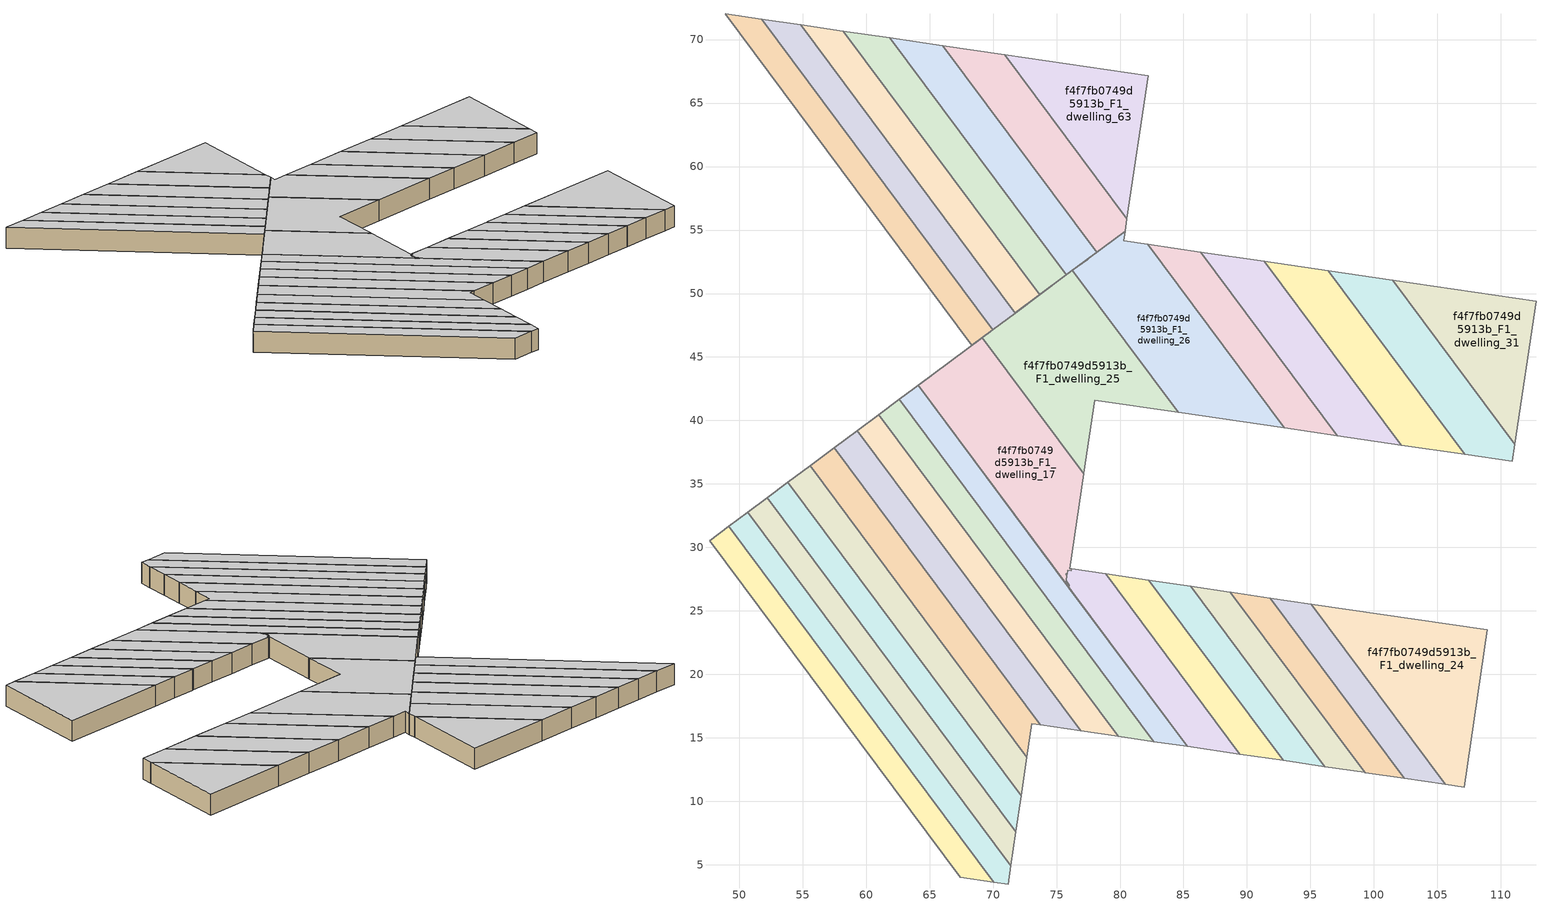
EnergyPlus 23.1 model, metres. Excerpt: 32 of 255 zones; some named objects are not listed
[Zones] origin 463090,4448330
f4f7fb0749d5913b_F1_dwelling_10
 floor to f4f7fb0749d5913b_F0_dwelling_10 (EU_floor_Construction): 53.84,35.13 72.22,10.44 71.79,7.59 52.21,33.91 z3
 wall to f4f7fb0749d5913b_F1_dwelling_11 (EU_wall_Construction): 72.22,10.44 53.84,35.13 z3:6
 wall adiabatic (EU_wall_Construction): 71.79,7.59 72.22,10.44 / 53.84,35.13 52.21,33.91 z3:6
 wall to f4f7fb0749d5913b_F1_dwelling_9 (EU_wall_Construction): 52.21,33.91 71.79,7.59 z3:6
 ceiling to f4f7fb0749d5913b_F2_dwelling_10 (EU_floor_Construction): 71.79,7.59 72.22,10.44 53.84,35.13 52.21,33.91 z6
f4f7fb0749d5913b_F1_dwelling_11
 floor to f4f7fb0749d5913b_F0_dwelling_11 (EU_floor_Construction): 55.59,36.43 72.66,13.49 72.22,10.44 53.84,35.13 z3
 wall to f4f7fb0749d5913b_F1_dwelling_12 (EU_wall_Construction): 72.66,13.49 55.59,36.43 z3:6
 wall adiabatic (EU_wall_Construction): 72.22,10.44 72.66,13.49 / 55.59,36.43 53.84,35.13 z3:6
 ceiling to f4f7fb0749d5913b_F2_dwelling_11 (EU_floor_Construction): 72.22,10.44 72.66,13.49 55.59,36.43 53.84,35.13 z6
f4f7fb0749d5913b_F1_dwelling_12
 floor to f4f7fb0749d5913b_F0_dwelling_12 (EU_floor_Construction): 57.48,37.84 73.71,16.02 73.05,16.12 72.66,13.49 55.59,36.43 z3
 wall adiabatic (EU_wall_Construction): 57.48,37.84 55.59,36.43 / 72.66,13.49 73.05,16.12 73.71,16.02 z3:6
 wall to f4f7fb0749d5913b_F1_dwelling_13 (EU_wall_Construction): 73.71,16.02 57.48,37.84 z3:6
 ceiling to f4f7fb0749d5913b_F2_dwelling_12 (EU_floor_Construction): 72.66,13.49 73.05,16.12 73.71,16.02 57.48,37.84 55.59,36.43 z6
f4f7fb0749d5913b_F1_dwelling_13
 floor to f4f7fb0749d5913b_F0_dwelling_13 (EU_floor_Construction): 59.31,39.2 76.91,15.55 73.71,16.02 57.48,37.84 z3
 wall to f4f7fb0749d5913b_F1_dwelling_14 (EU_wall_Construction): 76.91,15.55 59.31,39.2 z3:6
 wall adiabatic (EU_wall_Construction): 73.71,16.02 76.91,15.55 / 59.31,39.2 57.48,37.84 z3:6
 ceiling to f4f7fb0749d5913b_F2_dwelling_13 (EU_floor_Construction): 76.91,15.55 59.31,39.2 57.48,37.84 73.71,16.02 z6
f4f7fb0749d5913b_F1_dwelling_14
 floor to f4f7fb0749d5913b_F0_dwelling_14 (EU_floor_Construction): 61.01,40.47 79.88,15.12 76.91,15.55 59.31,39.2 z3
 wall to f4f7fb0749d5913b_F1_dwelling_15 (EU_wall_Construction): 79.88,15.12 61.01,40.47 z3:6
 wall adiabatic (EU_wall_Construction): 76.91,15.55 79.88,15.12 / 61.01,40.47 59.31,39.2 z3:6
 ceiling to f4f7fb0749d5913b_F2_dwelling_14 (EU_floor_Construction): 79.88,15.12 61.01,40.47 59.31,39.2 76.91,15.55 z6
f4f7fb0749d5913b_F1_dwelling_15
 floor to f4f7fb0749d5913b_F0_dwelling_15 (EU_floor_Construction): 62.61,41.65 82.66,14.71 79.88,15.12 61.01,40.47 z3
 wall to f4f7fb0749d5913b_F1_dwelling_16 (EU_wall_Construction): 82.66,14.71 62.61,41.65 z3:6
 wall adiabatic (EU_wall_Construction): 79.88,15.12 82.66,14.71 / 62.61,41.65 61.01,40.47 z3:6
 ceiling to f4f7fb0749d5913b_F2_dwelling_15 (EU_floor_Construction): 82.66,14.71 62.61,41.65 61.01,40.47 79.88,15.12 z6
f4f7fb0749d5913b_F1_dwelling_16
 floor to f4f7fb0749d5913b_F0_dwelling_16 (EU_floor_Construction): 65.14,43.54 64.11,42.77 85.28,14.33 82.66,14.71 62.61,41.65 z3
 wall adiabatic (EU_wall_Construction): 82.66,14.71 85.28,14.33 64.11,42.77 65.14,43.54 62.61,41.65 z3:6
 ceiling to f4f7fb0749d5913b_F2_dwelling_16 (EU_floor_Construction): 85.28,14.33 64.11,42.77 65.14,43.54 62.61,41.65 82.66,14.71 z6
f4f7fb0749d5913b_F1_dwelling_17
 floor to f4f7fb0749d5913b_F0_dwelling_17 (EU_floor_Construction): 69.15,46.53 77.15,35.79 76.05,28.33 76.2,28.3 76.18,28.16 75.88,28.2 75.84,27.9 75.73,27.92 75.82,27.8 75.76,27.38 76.01,27.04 75.98,26.83 64.11,42.77 z3
 wall to f4f7fb0749d5913b_F1_dwelling_25 (EU_wall_Construction): 77.15,35.79 69.15,46.53 z3:6
 wall adiabatic (EU_wall_Construction): 76.2,28.3 76.05,28.33 77.15,35.79 / 75.76,27.38 75.82,27.8 75.73,27.92 / 69.15,46.53 64.11,42.77 75.98,26.83 z3:6
 wall to f4f7fb0749d5913b_F1_dwelling_18 (EU_wall_Construction): 75.73,27.92 75.84,27.9 75.88,28.2 76.18,28.16 76.2,28.3 / 75.98,26.83 76.01,27.04 75.76,27.38 z3:6
 ceiling to f4f7fb0749d5913b_F2_dwelling_17 (EU_floor_Construction): 76.01,27.04 75.76,27.38 75.82,27.8 75.73,27.92 75.84,27.9 75.88,28.2 76.18,28.16 76.2,28.3 76.05,28.33 77.15,35.79 69.15,46.53 64.11,42.77 75.98,26.83 z6
f4f7fb0749d5913b_F1_dwelling_18
 floor to f4f7fb0749d5913b_F0_dwelling_18 (EU_floor_Construction): 78.88,27.91 89.44,13.72 85.28,14.33 75.98,26.83 76.01,27.04 75.76,27.38 75.82,27.79 75.73,27.92 75.84,27.9 75.88,28.2 76.18,28.16 76.2,28.3 z3
 wall adiabatic (EU_wall_Construction): 75.98,26.83 85.28,14.33 89.44,13.72 / 75.73,27.92 75.82,27.79 75.76,27.38 / 78.88,27.91 76.2,28.3 z3:6
 wall to f4f7fb0749d5913b_F1_dwelling_19 (EU_wall_Construction): 89.44,13.72 78.88,27.91 z3:6
 ceiling to f4f7fb0749d5913b_F2_dwelling_18 (EU_floor_Construction): 89.44,13.72 78.88,27.91 76.2,28.3 76.18,28.16 75.88,28.2 75.84,27.9 75.73,27.92 75.82,27.79 75.76,27.38 76.01,27.04 75.98,26.83 85.28,14.33 z6
f4f7fb0749d5913b_F1_dwelling_19
 floor to f4f7fb0749d5913b_F0_dwelling_19 (EU_floor_Construction): 82.28,27.41 92.84,13.22 89.44,13.72 78.88,27.91 z3
 wall adiabatic (EU_wall_Construction): 82.28,27.41 78.88,27.91 / 89.44,13.72 92.84,13.22 z3:6
 wall to f4f7fb0749d5913b_F1_dwelling_20 (EU_wall_Construction): 92.84,13.22 82.28,27.41 z3:6
 ceiling to f4f7fb0749d5913b_F2_dwelling_19 (EU_floor_Construction): 92.84,13.22 82.28,27.41 78.88,27.91 89.44,13.72 z6
f4f7fb0749d5913b_F1_dwelling_20
 floor to f4f7fb0749d5913b_F0_dwelling_20 (EU_floor_Construction): 85.58,26.93 96.15,12.74 92.84,13.22 82.28,27.41 z3
 wall adiabatic (EU_wall_Construction): 85.58,26.93 82.28,27.41 / 92.84,13.22 96.15,12.74 z3:6
 wall to f4f7fb0749d5913b_F1_dwelling_21 (EU_wall_Construction): 96.15,12.74 85.58,26.93 z3:6
 ceiling to f4f7fb0749d5913b_F2_dwelling_20 (EU_floor_Construction): 96.15,12.74 85.58,26.93 82.28,27.41 92.84,13.22 z6
f4f7fb0749d5913b_F1_dwelling_21
 floor to f4f7fb0749d5913b_F0_dwelling_21 (EU_floor_Construction): 88.69,26.47 99.26,12.28 96.15,12.74 85.58,26.93 z3
 wall adiabatic (EU_wall_Construction): 88.69,26.47 85.58,26.93 / 96.15,12.74 99.26,12.28 z3:6
 wall to f4f7fb0749d5913b_F1_dwelling_22 (EU_wall_Construction): 99.26,12.28 88.69,26.47 z3:6
 ceiling to f4f7fb0749d5913b_F2_dwelling_21 (EU_floor_Construction): 99.26,12.28 88.69,26.47 85.58,26.93 96.15,12.74 z6
f4f7fb0749d5913b_F1_dwelling_22
 floor to f4f7fb0749d5913b_F0_dwelling_22 (EU_floor_Construction): 91.82,26.02 102.38,11.82 99.33,12.27 99.26,12.28 88.69,26.47 88.76,26.46 z3
 wall adiabatic (EU_wall_Construction): 91.82,26.02 88.76,26.46 88.69,26.47 / 99.26,12.28 99.33,12.27 102.38,11.82 z3:6
 wall to f4f7fb0749d5913b_F1_dwelling_23 (EU_wall_Construction): 102.38,11.82 91.82,26.02 z3:6
 ceiling to f4f7fb0749d5913b_F2_dwelling_22 (EU_floor_Construction): 102.38,11.82 91.82,26.02 88.76,26.46 88.69,26.47 99.26,12.28 99.33,12.27 z6
f4f7fb0749d5913b_F1_dwelling_23
 floor to f4f7fb0749d5913b_F0_dwelling_23 (EU_floor_Construction): 95.05,25.54 105.62,11.34 102.38,11.82 91.82,26.02 z3
 wall adiabatic (EU_wall_Construction): 95.05,25.54 91.82,26.02 / 102.38,11.82 105.62,11.34 z3:6
 wall to f4f7fb0749d5913b_F1_dwelling_24 (EU_wall_Construction): 105.62,11.34 95.05,25.54 z3:6
 ceiling to f4f7fb0749d5913b_F2_dwelling_23 (EU_floor_Construction): 105.62,11.34 95.05,25.54 91.82,26.02 102.38,11.82 z6
f4f7fb0749d5913b_F1_dwelling_24
 floor to f4f7fb0749d5913b_F0_dwelling_24 (EU_floor_Construction): 108.95,23.5 107.11,11.13 105.62,11.34 95.05,25.54 z3
 wall adiabatic (EU_wall_Construction): 105.62,11.34 107.11,11.13 108.95,23.5 95.05,25.54 z3:6
 ceiling to f4f7fb0749d5913b_F2_dwelling_24 (EU_floor_Construction): 107.11,11.13 108.95,23.5 95.05,25.54 105.62,11.34 z6
f4f7fb0749d5913b_F1_dwelling_25
 floor to f4f7fb0749d5913b_F0_dwelling_25 (EU_floor_Construction): 76.26,51.82 84.57,40.64 78,41.6 77.16,35.86 77.15,35.79 69.15,46.53 69.19,46.56 69.79,47 69.98,47.15 71.75,48.46 71.76,48.47 75.78,51.46 75.89,51.54 z3
 wall adiabatic (EU_wall_Construction): 69.98,47.15 69.79,47 69.19,46.56 69.15,46.53 / 76.26,51.82 75.89,51.54 75.78,51.46 71.76,48.47 71.75,48.46 / 77.15,35.79 77.16,35.86 78,41.6 84.57,40.64 z3:6
 wall to f4f7fb0749d5913b_F1_dwelling_58 (EU_wall_Construction): 71.75,48.46 69.98,47.15 z3:6
 wall to f4f7fb0749d5913b_F1_dwelling_26 (EU_wall_Construction): 84.57,40.64 76.26,51.82 z3:6
 ceiling to f4f7fb0749d5913b_F2_dwelling_25 (EU_floor_Construction): 84.57,40.64 76.26,51.82 75.89,51.54 75.78,51.46 71.76,48.47 71.75,48.46 69.98,47.15 69.79,47 69.19,46.56 69.15,46.53 77.15,35.79 77.16,35.86 78,41.6 z6
f4f7fb0749d5913b_F1_dwelling_26
 floor to f4f7fb0749d5913b_F0_dwelling_26 (EU_floor_Construction): 82.18,53.88 92.95,39.41 84.57,40.64 76.26,51.82 77.42,52.68 77.54,52.77 80.4,54.89 80.29,54.16 z3
 wall adiabatic (EU_wall_Construction): 82.18,53.88 80.29,54.16 80.4,54.89 77.54,52.77 77.42,52.68 76.26,51.82 / 84.57,40.64 92.95,39.41 z3:6
 wall to f4f7fb0749d5913b_F1_dwelling_27 (EU_wall_Construction): 92.95,39.41 82.18,53.88 z3:6
 ceiling to f4f7fb0749d5913b_F2_dwelling_26 (EU_floor_Construction): 92.95,39.41 82.18,53.88 80.29,54.16 80.4,54.89 77.54,52.77 77.42,52.68 76.26,51.82 84.57,40.64 z6
f4f7fb0749d5913b_F1_dwelling_27
 floor to f4f7fb0749d5913b_F0_dwelling_27 (EU_floor_Construction): 86.36,53.27 97.12,38.8 92.95,39.41 82.18,53.88 z3
 wall adiabatic (EU_wall_Construction): 86.36,53.27 82.18,53.88 / 92.95,39.41 97.12,38.8 z3:6
 wall to f4f7fb0749d5913b_F1_dwelling_28 (EU_wall_Construction): 97.12,38.8 86.36,53.27 z3:6
 ceiling to f4f7fb0749d5913b_F2_dwelling_27 (EU_floor_Construction): 97.12,38.8 86.36,53.27 82.18,53.88 92.95,39.41 z6
f4f7fb0749d5913b_F1_dwelling_28
 floor to f4f7fb0749d5913b_F0_dwelling_28 (EU_floor_Construction): 91.38,52.53 102.14,38.07 97.12,38.8 86.36,53.27 z3
 wall adiabatic (EU_wall_Construction): 91.38,52.53 86.36,53.27 / 97.12,38.8 102.14,38.07 z3:6
 wall to f4f7fb0749d5913b_F1_dwelling_29 (EU_wall_Construction): 102.14,38.07 91.38,52.53 z3:6
 ceiling to f4f7fb0749d5913b_F2_dwelling_28 (EU_floor_Construction): 102.14,38.07 91.38,52.53 86.36,53.27 97.12,38.8 z6
f4f7fb0749d5913b_F1_dwelling_29
 floor to f4f7fb0749d5913b_F0_dwelling_29 (EU_floor_Construction): 96.4,51.79 107.17,37.33 102.14,38.07 91.38,52.53 z3
 wall adiabatic (EU_wall_Construction): 96.4,51.79 91.38,52.53 / 102.14,38.07 107.17,37.33 z3:6
 wall to f4f7fb0749d5913b_F1_dwelling_30 (EU_wall_Construction): 107.17,37.33 96.4,51.79 z3:6
 ceiling to f4f7fb0749d5913b_F2_dwelling_29 (EU_floor_Construction): 107.17,37.33 96.4,51.79 91.38,52.53 102.14,38.07 z6
f4f7fb0749d5913b_F1_dwelling_30
 floor to f4f7fb0749d5913b_F0_dwelling_30 (EU_floor_Construction): 101.5,51.04 111.11,38.14 110.91,36.78 107.17,37.33 96.4,51.79 z3
 wall adiabatic (EU_wall_Construction): 107.17,37.33 110.91,36.78 111.11,38.14 101.5,51.04 96.4,51.79 z3:6
 ceiling to f4f7fb0749d5913b_F2_dwelling_30 (EU_floor_Construction): 110.91,36.78 111.11,38.14 101.5,51.04 96.4,51.79 107.17,37.33 z6
f4f7fb0749d5913b_F1_dwelling_31
 floor to f4f7fb0749d5913b_F0_dwelling_31 (EU_floor_Construction): 112.77,49.39 111.11,38.14 101.5,51.04 z3
 wall adiabatic (EU_wall_Construction): 112.77,49.39 101.5,51.04 111.11,38.14 112.77,49.39 z3:6
 ceiling to f4f7fb0749d5913b_F2_dwelling_31 (EU_floor_Construction): 111.11,38.14 112.77,49.39 101.5,51.04 z6
f4f7fb0749d5913b_F1_dwelling_57
 floor to f4f7fb0749d5913b_F0_dwelling_57 (EU_floor_Construction): 51.77,71.62 69.98,47.15 68.34,45.92 48.9,72.04 z3
 wall to f4f7fb0749d5913b_F1_dwelling_56 (EU_wall_Construction): 48.9,72.04 68.34,45.92 z3:6
 wall adiabatic (EU_wall_Construction): 51.77,71.62 48.9,72.04 / 68.34,45.92 69.98,47.15 z3:6
 wall to f4f7fb0749d5913b_F1_dwelling_58 (EU_wall_Construction): 69.98,47.15 51.77,71.62 z3:6
 ceiling to f4f7fb0749d5913b_F2_dwelling_57 (EU_floor_Construction): 69.98,47.15 51.77,71.62 48.9,72.04 68.34,45.92 z6
f4f7fb0749d5913b_F1_dwelling_58
 floor to f4f7fb0749d5913b_F0_dwelling_58 (EU_floor_Construction): 54.85,71.17 71.75,48.46 69.98,47.15 51.77,71.62 z3
 wall adiabatic (EU_wall_Construction): 54.85,71.17 51.77,71.62 z3:6
 wall to f4f7fb0749d5913b_F1_dwelling_59 (EU_wall_Construction): 71.75,48.46 54.85,71.17 z3:6
 ceiling to f4f7fb0749d5913b_F2_dwelling_58 (EU_floor_Construction): 71.75,48.46 54.85,71.17 51.77,71.62 69.98,47.15 z6
f4f7fb0749d5913b_F1_dwelling_59
 floor to f4f7fb0749d5913b_F0_dwelling_59 (EU_floor_Construction): 58.2,70.68 73.67,49.89 71.75,48.46 54.85,71.17 z3
 wall adiabatic (EU_wall_Construction): 58.2,70.68 54.85,71.17 / 71.75,48.46 73.67,49.89 z3:6
 wall to f4f7fb0749d5913b_F1_dwelling_60 (EU_wall_Construction): 73.67,49.89 58.2,70.68 z3:6
 ceiling to f4f7fb0749d5913b_F2_dwelling_59 (EU_floor_Construction): 73.67,49.89 58.2,70.68 54.85,71.17 71.75,48.46 z6
f4f7fb0749d5913b_F1_dwelling_60
 floor to f4f7fb0749d5913b_F0_dwelling_60 (EU_floor_Construction): 61.88,70.14 75.78,51.46 73.67,49.89 58.2,70.68 z3
 wall adiabatic (EU_wall_Construction): 61.88,70.14 58.2,70.68 / 73.67,49.89 75.78,51.46 z3:6
 wall to f4f7fb0749d5913b_F1_dwelling_61 (EU_wall_Construction): 75.78,51.46 61.88,70.14 z3:6
 ceiling to f4f7fb0749d5913b_F2_dwelling_60 (EU_floor_Construction): 75.78,51.46 61.88,70.14 58.2,70.68 73.67,49.89 z6
f4f7fb0749d5913b_F1_dwelling_61
 floor to f4f7fb0749d5913b_F0_dwelling_61 (EU_floor_Construction): 66.04,69.53 78.16,53.23 75.78,51.46 61.88,70.14 z3
 wall adiabatic (EU_wall_Construction): 66.04,69.53 61.88,70.14 / 75.78,51.46 78.16,53.23 z3:6
 wall to f4f7fb0749d5913b_F1_dwelling_62 (EU_wall_Construction): 78.16,53.23 66.04,69.53 z3:6
 ceiling to f4f7fb0749d5913b_F2_dwelling_61 (EU_floor_Construction): 78.16,53.23 66.04,69.53 61.88,70.14 75.78,51.46 z6
f4f7fb0749d5913b_F1_dwelling_62
 floor to f4f7fb0749d5913b_F0_dwelling_62 (EU_floor_Construction): 70.94,68.81 80.54,55.9 80.4,54.89 78.16,53.23 66.04,69.53 z3
 wall adiabatic (EU_wall_Construction): 78.16,53.23 80.4,54.89 80.54,55.9 / 70.94,68.81 66.04,69.53 z3:6
 wall to f4f7fb0749d5913b_F1_dwelling_63 (EU_wall_Construction): 80.54,55.9 70.94,68.81 z3:6
 ceiling to f4f7fb0749d5913b_F2_dwelling_62 (EU_floor_Construction): 80.4,54.89 80.54,55.9 70.94,68.81 66.04,69.53 78.16,53.23 z6
f4f7fb0749d5913b_F1_dwelling_63
 floor to f4f7fb0749d5913b_F0_dwelling_63 (EU_floor_Construction): 82.21,67.16 80.54,55.9 70.94,68.81 z3
 wall adiabatic (EU_wall_Construction): 80.54,55.9 82.21,67.16 70.94,68.81 z3:6
 ceiling to f4f7fb0749d5913b_F2_dwelling_63 (EU_floor_Construction): 80.54,55.9 82.21,67.16 70.94,68.81 z6
f4f7fb0749d5913b_F1_dwelling_7
 floor to f4f7fb0749d5913b_F0_dwelling_7 (EU_floor_Construction): 49.19,31.67 70.07,3.63 67.4,4.02 47.67,30.54 z3
 wall to f4f7fb0749d5913b_F1_dwelling_8 (EU_wall_Construction): 70.07,3.63 49.19,31.67 z3:6
 wall adiabatic (EU_wall_Construction): 67.4,4.02 70.07,3.63 / 49.19,31.67 47.67,30.54 z3:6
 wall to f4f7fb0749d5913b_F1_dwelling_6 (EU_wall_Construction): 47.67,30.54 67.4,4.02 z3:6
 ceiling to f4f7fb0749d5913b_F2_dwelling_7 (EU_floor_Construction): 70.07,3.63 49.19,31.67 47.67,30.54 67.4,4.02 z6
f4f7fb0749d5913b_F1_dwelling_8
 floor to f4f7fb0749d5913b_F0_dwelling_8 (EU_floor_Construction): 50.67,32.77 71.4,4.91 71.19,3.46 70.07,3.63 49.19,31.67 z3
 wall adiabatic (EU_wall_Construction): 50.67,32.77 49.19,31.67 / 70.07,3.63 71.19,3.46 71.4,4.91 z3:6
 wall to f4f7fb0749d5913b_F1_dwelling_9 (EU_wall_Construction): 71.4,4.91 50.67,32.77 z3:6
 ceiling to f4f7fb0749d5913b_F2_dwelling_8 (EU_floor_Construction): 71.19,3.46 71.4,4.91 50.67,32.77 49.19,31.67 70.07,3.63 z6
f4f7fb0749d5913b_F1_dwelling_9
 floor to f4f7fb0749d5913b_F0_dwelling_9 (EU_floor_Construction): 52.21,33.91 71.79,7.59 71.4,4.91 50.67,32.77 z3
 wall adiabatic (EU_wall_Construction): 71.4,4.91 71.79,7.59 / 52.21,33.91 50.67,32.77 z3:6
 ceiling to f4f7fb0749d5913b_F2_dwelling_9 (EU_floor_Construction): 71.4,4.91 71.79,7.59 52.21,33.91 50.67,32.77 z6
[Building]
EU S2 Campaign: North Axis=0; Terrain=City; Solar Distribution=FullExterior
[Site:Location]
Yerevan-Zvartnots.Intl.AP: Latitude=40.15; Longitude=44.383; Time Zone=4; Elevation=854
[SizingPeriod:WeatherFileDays]
AnnualSizingPeriod: Begin Month=1; Begin Day of Month=1; End Month=12; End Day of Month=31; Day of Week for Start Day=Monday; Use Weather File Daylight Saving Period=No; Use Weather File Rain and Snow Indicators=No
[MATERIAL]
EU_InternalMass_Material: Roughness=MediumRough; Thickness=0.1; Conductivity=1; Density=1800; Specific Heat=900; Thermal Absorptance=0.9; Solar Absorptance=0.7; Visible Absorptance=0.7
[MATERIAL:NOMASS] Roughness=MediumRough; Thermal Absorptance=0.9; Solar Absorptance=0.7; Visible Absorptance=0.7
Name | Thermal Resistance
EU_wall_NoMass | 1.08488
EU_floor_NoMass | 0.493739
[CONSTRUCTION]
EU_wall_Construction: EU_wall_NoMass
EU_floor_Construction: EU_floor_NoMass
EU_InternalMass_Construction: EU_InternalMass_Material
[ZONE] Type=1; Multiplier=1; Ceiling Height=autocalculate; Floor Area=autocalculate; Part of Total Floor Area=Yes
Name | Volume
f4f7fb0749d5913b_F1_dwelling_10 | 194.274
f4f7fb0749d5913b_F1_dwelling_11 | 194.336
f4f7fb0749d5913b_F1_dwelling_12 | 194.263
f4f7fb0749d5913b_F1_dwelling_13 | 194.268
f4f7fb0749d5913b_F1_dwelling_14 | 194.368
f4f7fb0749d5913b_F1_dwelling_15 | 194.246
f4f7fb0749d5913b_F1_dwelling_16 | 194.322
f4f7fb0749d5913b_F1_dwelling_17 | 311.387
f4f7fb0749d5913b_F1_dwelling_18 | 155.235
f4f7fb0749d5913b_F1_dwelling_19 | 129.015
f4f7fb0749d5913b_F1_dwelling_20 | 125.403
f4f7fb0749d5913b_F1_dwelling_21 | 118.06
f4f7fb0749d5913b_F1_dwelling_22 | 118.56
f4f7fb0749d5913b_F1_dwelling_23 | 122.822
f4f7fb0749d5913b_F1_dwelling_24 | 291.869
f4f7fb0749d5913b_F1_dwelling_25 | 304.346
f4f7fb0749d5913b_F1_dwelling_26 | 299.48
f4f7fb0749d5913b_F1_dwelling_27 | 161.321
f4f7fb0749d5913b_F1_dwelling_28 | 193.961
f4f7fb0749d5913b_F1_dwelling_29 | 194.243
f4f7fb0749d5913b_F1_dwelling_30 | 194.324
f4f7fb0749d5913b_F1_dwelling_31 | 194.29
f4f7fb0749d5913b_F1_dwelling_57 | 194.307
f4f7fb0749d5913b_F1_dwelling_58 | 194.298
f4f7fb0749d5913b_F1_dwelling_59 | 194.244
f4f7fb0749d5913b_F1_dwelling_60 | 194.293
f4f7fb0749d5913b_F1_dwelling_61 | 194.303
f4f7fb0749d5913b_F1_dwelling_62 | 194.331
f4f7fb0749d5913b_F1_dwelling_63 | 194.28
f4f7fb0749d5913b_F1_dwelling_7 | 194.284
f4f7fb0749d5913b_F1_dwelling_8 | 194.315
f4f7fb0749d5913b_F1_dwelling_9 | 194.301
[INTERNALMASS] Construction=EU_InternalMass_Construction
Name | Zone or ZoneList | Surface Area
f4f7fb0749d5913b_F1_dwelling_7_EU_InternalMass | f4f7fb0749d5913b_F1_dwelling_7 | 64.7614
f4f7fb0749d5913b_F1_dwelling_8_EU_InternalMass | f4f7fb0749d5913b_F1_dwelling_8 | 64.7715
f4f7fb0749d5913b_F1_dwelling_9_EU_InternalMass | f4f7fb0749d5913b_F1_dwelling_9 | 64.767
f4f7fb0749d5913b_F1_dwelling_10_EU_InternalMass | f4f7fb0749d5913b_F1_dwelling_10 | 64.7581
f4f7fb0749d5913b_F1_dwelling_11_EU_InternalMass | f4f7fb0749d5913b_F1_dwelling_11 | 64.7788
f4f7fb0749d5913b_F1_dwelling_12_EU_InternalMass | f4f7fb0749d5913b_F1_dwelling_12 | 64.7541
f4f7fb0749d5913b_F1_dwelling_13_EU_InternalMass | f4f7fb0749d5913b_F1_dwelling_13 | 64.7559
f4f7fb0749d5913b_F1_dwelling_14_EU_InternalMass | f4f7fb0749d5913b_F1_dwelling_14 | 64.7895
f4f7fb0749d5913b_F1_dwelling_15_EU_InternalMass | f4f7fb0749d5913b_F1_dwelling_15 | 64.7487
f4f7fb0749d5913b_F1_dwelling_16_EU_InternalMass | f4f7fb0749d5913b_F1_dwelling_16 | 64.7751
f4f7fb0749d5913b_F1_dwelling_17_EU_InternalMass | f4f7fb0749d5913b_F1_dwelling_17 | 103.804
f4f7fb0749d5913b_F1_dwelling_18_EU_InternalMass | f4f7fb0749d5913b_F1_dwelling_18 | 51.749
f4f7fb0749d5913b_F1_dwelling_19_EU_InternalMass | f4f7fb0749d5913b_F1_dwelling_19 | 43.0078
f4f7fb0749d5913b_F1_dwelling_20_EU_InternalMass | f4f7fb0749d5913b_F1_dwelling_20 | 41.7954
f4f7fb0749d5913b_F1_dwelling_21_EU_InternalMass | f4f7fb0749d5913b_F1_dwelling_21 | 39.3567
f4f7fb0749d5913b_F1_dwelling_22_EU_InternalMass | f4f7fb0749d5913b_F1_dwelling_22 | 39.516
f4f7fb0749d5913b_F1_dwelling_23_EU_InternalMass | f4f7fb0749d5913b_F1_dwelling_23 | 40.9417
f4f7fb0749d5913b_F1_dwelling_24_EU_InternalMass | f4f7fb0749d5913b_F1_dwelling_24 | 97.2859
f4f7fb0749d5913b_F1_dwelling_25_EU_InternalMass | f4f7fb0749d5913b_F1_dwelling_25 | 101.443
f4f7fb0749d5913b_F1_dwelling_26_EU_InternalMass | f4f7fb0749d5913b_F1_dwelling_26 | 99.8286
f4f7fb0749d5913b_F1_dwelling_27_EU_InternalMass | f4f7fb0749d5913b_F1_dwelling_27 | 53.7737
f4f7fb0749d5913b_F1_dwelling_28_EU_InternalMass | f4f7fb0749d5913b_F1_dwelling_28 | 64.6536
f4f7fb0749d5913b_F1_dwelling_29_EU_InternalMass | f4f7fb0749d5913b_F1_dwelling_29 | 64.7475
f4f7fb0749d5913b_F1_dwelling_30_EU_InternalMass | f4f7fb0749d5913b_F1_dwelling_30 | 64.7748
f4f7fb0749d5913b_F1_dwelling_31_EU_InternalMass | f4f7fb0749d5913b_F1_dwelling_31 | 64.7633
f4f7fb0749d5913b_F1_dwelling_57_EU_InternalMass | f4f7fb0749d5913b_F1_dwelling_57 | 64.7691
f4f7fb0749d5913b_F1_dwelling_58_EU_InternalMass | f4f7fb0749d5913b_F1_dwelling_58 | 64.7659
f4f7fb0749d5913b_F1_dwelling_59_EU_InternalMass | f4f7fb0749d5913b_F1_dwelling_59 | 64.7479
f4f7fb0749d5913b_F1_dwelling_60_EU_InternalMass | f4f7fb0749d5913b_F1_dwelling_60 | 64.7647
f4f7fb0749d5913b_F1_dwelling_61_EU_InternalMass | f4f7fb0749d5913b_F1_dwelling_61 | 64.7676
f4f7fb0749d5913b_F1_dwelling_62_EU_InternalMass | f4f7fb0749d5913b_F1_dwelling_62 | 64.7771
f4f7fb0749d5913b_F1_dwelling_63_EU_InternalMass | f4f7fb0749d5913b_F1_dwelling_63 | 64.7601
[OTHEREQUIPMENT] Fuel Type=Electricity; Design Level Calculation Method=Watts/Area; Power per Zone Floor Area=1; Fraction Latent=0; Fraction Radiant=0; Fraction Lost=0; Carbon Dioxide Generation Rate=0; EndUse Subcategory=EU_Step8_InternalGains
Name | Zone or ZoneList or Space or SpaceList | Schedule
EU_Step8_InternalGain_f4f7fb0749d5913b_F1_dwelling_7_f000 | f4f7fb0749d5913b_F1_dwelling_7 | EU_Step8_GainSchedule_f4f7fb0749d5913b_F1_dwelling_7_f000
EU_Step8_InternalGain_f4f7fb0749d5913b_F1_dwelling_8_f000 | f4f7fb0749d5913b_F1_dwelling_8 | EU_Step8_GainSchedule_f4f7fb0749d5913b_F1_dwelling_8_f000
EU_Step8_InternalGain_f4f7fb0749d5913b_F1_dwelling_9_f000 | f4f7fb0749d5913b_F1_dwelling_9 | EU_Step8_GainSchedule_f4f7fb0749d5913b_F1_dwelling_9_f000
EU_Step8_InternalGain_f4f7fb0749d5913b_F1_dwelling_10_f000 | f4f7fb0749d5913b_F1_dwelling_10 | EU_Step8_GainSchedule_f4f7fb0749d5913b_F1_dwelling_10_f000
EU_Step8_InternalGain_f4f7fb0749d5913b_F1_dwelling_11_f000 | f4f7fb0749d5913b_F1_dwelling_11 | EU_Step8_GainSchedule_f4f7fb0749d5913b_F1_dwelling_11_f000
EU_Step8_InternalGain_f4f7fb0749d5913b_F1_dwelling_12_f000 | f4f7fb0749d5913b_F1_dwelling_12 | EU_Step8_GainSchedule_f4f7fb0749d5913b_F1_dwelling_12_f000
EU_Step8_InternalGain_f4f7fb0749d5913b_F1_dwelling_13_f000 | f4f7fb0749d5913b_F1_dwelling_13 | EU_Step8_GainSchedule_f4f7fb0749d5913b_F1_dwelling_13_f000
EU_Step8_InternalGain_f4f7fb0749d5913b_F1_dwelling_14_f000 | f4f7fb0749d5913b_F1_dwelling_14 | EU_Step8_GainSchedule_f4f7fb0749d5913b_F1_dwelling_14_f000
EU_Step8_InternalGain_f4f7fb0749d5913b_F1_dwelling_15_f000 | f4f7fb0749d5913b_F1_dwelling_15 | EU_Step8_GainSchedule_f4f7fb0749d5913b_F1_dwelling_15_f000
EU_Step8_InternalGain_f4f7fb0749d5913b_F1_dwelling_16_f000 | f4f7fb0749d5913b_F1_dwelling_16 | EU_Step8_GainSchedule_f4f7fb0749d5913b_F1_dwelling_16_f000
EU_Step8_InternalGain_f4f7fb0749d5913b_F1_dwelling_17_f000 | f4f7fb0749d5913b_F1_dwelling_17 | EU_Step8_GainSchedule_f4f7fb0749d5913b_F1_dwelling_17_f000
EU_Step8_InternalGain_f4f7fb0749d5913b_F1_dwelling_18_f000 | f4f7fb0749d5913b_F1_dwelling_18 | EU_Step8_GainSchedule_f4f7fb0749d5913b_F1_dwelling_18_f000
EU_Step8_InternalGain_f4f7fb0749d5913b_F1_dwelling_19_f000 | f4f7fb0749d5913b_F1_dwelling_19 | EU_Step8_GainSchedule_f4f7fb0749d5913b_F1_dwelling_19_f000
EU_Step8_InternalGain_f4f7fb0749d5913b_F1_dwelling_20_f000 | f4f7fb0749d5913b_F1_dwelling_20 | EU_Step8_GainSchedule_f4f7fb0749d5913b_F1_dwelling_20_f000
EU_Step8_InternalGain_f4f7fb0749d5913b_F1_dwelling_21_f000 | f4f7fb0749d5913b_F1_dwelling_21 | EU_Step8_GainSchedule_f4f7fb0749d5913b_F1_dwelling_21_f000
EU_Step8_InternalGain_f4f7fb0749d5913b_F1_dwelling_22_f000 | f4f7fb0749d5913b_F1_dwelling_22 | EU_Step8_GainSchedule_f4f7fb0749d5913b_F1_dwelling_22_f000
EU_Step8_InternalGain_f4f7fb0749d5913b_F1_dwelling_23_f000 | f4f7fb0749d5913b_F1_dwelling_23 | EU_Step8_GainSchedule_f4f7fb0749d5913b_F1_dwelling_23_f000
EU_Step8_InternalGain_f4f7fb0749d5913b_F1_dwelling_24_f000 | f4f7fb0749d5913b_F1_dwelling_24 | EU_Step8_GainSchedule_f4f7fb0749d5913b_F1_dwelling_24_f000
EU_Step8_InternalGain_f4f7fb0749d5913b_F1_dwelling_25_f000 | f4f7fb0749d5913b_F1_dwelling_25 | EU_Step8_GainSchedule_f4f7fb0749d5913b_F1_dwelling_25_f000
EU_Step8_InternalGain_f4f7fb0749d5913b_F1_dwelling_26_f000 | f4f7fb0749d5913b_F1_dwelling_26 | EU_Step8_GainSchedule_f4f7fb0749d5913b_F1_dwelling_26_f000
EU_Step8_InternalGain_f4f7fb0749d5913b_F1_dwelling_27_f000 | f4f7fb0749d5913b_F1_dwelling_27 | EU_Step8_GainSchedule_f4f7fb0749d5913b_F1_dwelling_27_f000
EU_Step8_InternalGain_f4f7fb0749d5913b_F1_dwelling_28_f000 | f4f7fb0749d5913b_F1_dwelling_28 | EU_Step8_GainSchedule_f4f7fb0749d5913b_F1_dwelling_28_f000
EU_Step8_InternalGain_f4f7fb0749d5913b_F1_dwelling_29_f000 | f4f7fb0749d5913b_F1_dwelling_29 | EU_Step8_GainSchedule_f4f7fb0749d5913b_F1_dwelling_29_f000
EU_Step8_InternalGain_f4f7fb0749d5913b_F1_dwelling_30_f000 | f4f7fb0749d5913b_F1_dwelling_30 | EU_Step8_GainSchedule_f4f7fb0749d5913b_F1_dwelling_30_f000
EU_Step8_InternalGain_f4f7fb0749d5913b_F1_dwelling_31_f000 | f4f7fb0749d5913b_F1_dwelling_31 | EU_Step8_GainSchedule_f4f7fb0749d5913b_F1_dwelling_31_f000
EU_Step8_InternalGain_f4f7fb0749d5913b_F1_dwelling_57_f000 | f4f7fb0749d5913b_F1_dwelling_57 | EU_Step8_GainSchedule_f4f7fb0749d5913b_F1_dwelling_57_f000
EU_Step8_InternalGain_f4f7fb0749d5913b_F1_dwelling_58_f000 | f4f7fb0749d5913b_F1_dwelling_58 | EU_Step8_GainSchedule_f4f7fb0749d5913b_F1_dwelling_58_f000
EU_Step8_InternalGain_f4f7fb0749d5913b_F1_dwelling_59_f000 | f4f7fb0749d5913b_F1_dwelling_59 | EU_Step8_GainSchedule_f4f7fb0749d5913b_F1_dwelling_59_f000
EU_Step8_InternalGain_f4f7fb0749d5913b_F1_dwelling_60_f000 | f4f7fb0749d5913b_F1_dwelling_60 | EU_Step8_GainSchedule_f4f7fb0749d5913b_F1_dwelling_60_f000
EU_Step8_InternalGain_f4f7fb0749d5913b_F1_dwelling_61_f000 | f4f7fb0749d5913b_F1_dwelling_61 | EU_Step8_GainSchedule_f4f7fb0749d5913b_F1_dwelling_61_f000
EU_Step8_InternalGain_f4f7fb0749d5913b_F1_dwelling_62_f000 | f4f7fb0749d5913b_F1_dwelling_62 | EU_Step8_GainSchedule_f4f7fb0749d5913b_F1_dwelling_62_f000
EU_Step8_InternalGain_f4f7fb0749d5913b_F1_dwelling_63_f000 | f4f7fb0749d5913b_F1_dwelling_63 | EU_Step8_GainSchedule_f4f7fb0749d5913b_F1_dwelling_63_f000
[ZONEVENTILATION:DESIGNFLOWRATE] Schedule=EU_AlwaysOn; Design Flow Rate Calculation Method=AirChanges/Hour; Air Changes per Hour=0.540096; Ventilation Type=Natural; Fan Pressure Rise=0; Fan Total Efficiency=1; Constant Term Coefficient=1; Temperature Term Coefficient=0; Velocity Term Coefficient=0; Velocity Squared Term Coefficient=0; Minimum Indoor Temperature=-100; Maximum Indoor Temperature=100; Delta Temperature=-100; Minimum Outdoor Temperature=-100; Maximum Outdoor Temperature=100; Maximum Wind Speed=40
Name | Zone or ZoneList or Space or SpaceList
EU_ConstantAir_f4f7fb0749d5913b_F1_dwelling_7 | f4f7fb0749d5913b_F1_dwelling_7
EU_ConstantAir_f4f7fb0749d5913b_F1_dwelling_8 | f4f7fb0749d5913b_F1_dwelling_8
EU_ConstantAir_f4f7fb0749d5913b_F1_dwelling_9 | f4f7fb0749d5913b_F1_dwelling_9
EU_ConstantAir_f4f7fb0749d5913b_F1_dwelling_10 | f4f7fb0749d5913b_F1_dwelling_10
EU_ConstantAir_f4f7fb0749d5913b_F1_dwelling_11 | f4f7fb0749d5913b_F1_dwelling_11
EU_ConstantAir_f4f7fb0749d5913b_F1_dwelling_12 | f4f7fb0749d5913b_F1_dwelling_12
EU_ConstantAir_f4f7fb0749d5913b_F1_dwelling_13 | f4f7fb0749d5913b_F1_dwelling_13
EU_ConstantAir_f4f7fb0749d5913b_F1_dwelling_14 | f4f7fb0749d5913b_F1_dwelling_14
EU_ConstantAir_f4f7fb0749d5913b_F1_dwelling_15 | f4f7fb0749d5913b_F1_dwelling_15
EU_ConstantAir_f4f7fb0749d5913b_F1_dwelling_16 | f4f7fb0749d5913b_F1_dwelling_16
EU_ConstantAir_f4f7fb0749d5913b_F1_dwelling_17 | f4f7fb0749d5913b_F1_dwelling_17
EU_ConstantAir_f4f7fb0749d5913b_F1_dwelling_18 | f4f7fb0749d5913b_F1_dwelling_18
EU_ConstantAir_f4f7fb0749d5913b_F1_dwelling_19 | f4f7fb0749d5913b_F1_dwelling_19
EU_ConstantAir_f4f7fb0749d5913b_F1_dwelling_20 | f4f7fb0749d5913b_F1_dwelling_20
EU_ConstantAir_f4f7fb0749d5913b_F1_dwelling_21 | f4f7fb0749d5913b_F1_dwelling_21
EU_ConstantAir_f4f7fb0749d5913b_F1_dwelling_22 | f4f7fb0749d5913b_F1_dwelling_22
EU_ConstantAir_f4f7fb0749d5913b_F1_dwelling_23 | f4f7fb0749d5913b_F1_dwelling_23
EU_ConstantAir_f4f7fb0749d5913b_F1_dwelling_24 | f4f7fb0749d5913b_F1_dwelling_24
EU_ConstantAir_f4f7fb0749d5913b_F1_dwelling_25 | f4f7fb0749d5913b_F1_dwelling_25
EU_ConstantAir_f4f7fb0749d5913b_F1_dwelling_26 | f4f7fb0749d5913b_F1_dwelling_26
EU_ConstantAir_f4f7fb0749d5913b_F1_dwelling_27 | f4f7fb0749d5913b_F1_dwelling_27
EU_ConstantAir_f4f7fb0749d5913b_F1_dwelling_28 | f4f7fb0749d5913b_F1_dwelling_28
EU_ConstantAir_f4f7fb0749d5913b_F1_dwelling_29 | f4f7fb0749d5913b_F1_dwelling_29
EU_ConstantAir_f4f7fb0749d5913b_F1_dwelling_30 | f4f7fb0749d5913b_F1_dwelling_30
EU_ConstantAir_f4f7fb0749d5913b_F1_dwelling_31 | f4f7fb0749d5913b_F1_dwelling_31
EU_ConstantAir_f4f7fb0749d5913b_F1_dwelling_57 | f4f7fb0749d5913b_F1_dwelling_57
EU_ConstantAir_f4f7fb0749d5913b_F1_dwelling_58 | f4f7fb0749d5913b_F1_dwelling_58
EU_ConstantAir_f4f7fb0749d5913b_F1_dwelling_59 | f4f7fb0749d5913b_F1_dwelling_59
EU_ConstantAir_f4f7fb0749d5913b_F1_dwelling_60 | f4f7fb0749d5913b_F1_dwelling_60
EU_ConstantAir_f4f7fb0749d5913b_F1_dwelling_61 | f4f7fb0749d5913b_F1_dwelling_61
EU_ConstantAir_f4f7fb0749d5913b_F1_dwelling_62 | f4f7fb0749d5913b_F1_dwelling_62
EU_ConstantAir_f4f7fb0749d5913b_F1_dwelling_63 | f4f7fb0749d5913b_F1_dwelling_63
[HVACTEMPLATE:ZONE:IDEALLOADSAIRSYSTEM] System Availability Schedule=EU_AlwaysOn; Maximum Heating Supply Air Temperature=50; Minimum Cooling Supply Air Temperature=13; Maximum Heating Supply Air Humidity Ratio=0.0156; Minimum Cooling Supply Air Humidity Ratio=0.0077; Heating Limit=NoLimit; Cooling Limit=NoLimit; Heating Availability Schedule=EU_AlwaysOn; Cooling Availability Schedule=EU_CoolingOff; Dehumidification Control Type=ConstantSensibleHeatRatio; Cooling Sensible Heat Ratio=0.7; Dehumidification Setpoint=60; Humidification Control Type=None; Humidification Setpoint=30; Outdoor Air Method=None; Outdoor Air Flow Rate per Person=0.00944; Outdoor Air Flow Rate per Zone Floor Area=0; Outdoor Air Flow Rate per Zone=0; Demand Controlled Ventilation Type=None; Outdoor Air Economizer Type=NoEconomizer; Heat Recovery Type=None; Sensible Heat Recovery Effectiveness=0.7; Latent Heat Recovery Effectiveness=0.65
Name | Template Thermostat
f4f7fb0749d5913b_F1_dwelling_7 | EU_HeatOnly_f4f7fb0749d5913b_F1_dwelling_7
f4f7fb0749d5913b_F1_dwelling_8 | EU_HeatOnly_f4f7fb0749d5913b_F1_dwelling_8
f4f7fb0749d5913b_F1_dwelling_9 | EU_HeatOnly_f4f7fb0749d5913b_F1_dwelling_9
f4f7fb0749d5913b_F1_dwelling_10 | EU_HeatOnly_f4f7fb0749d5913b_F1_dwelling_10
f4f7fb0749d5913b_F1_dwelling_11 | EU_HeatOnly_f4f7fb0749d5913b_F1_dwelling_11
f4f7fb0749d5913b_F1_dwelling_12 | EU_HeatOnly_f4f7fb0749d5913b_F1_dwelling_12
f4f7fb0749d5913b_F1_dwelling_13 | EU_HeatOnly_f4f7fb0749d5913b_F1_dwelling_13
f4f7fb0749d5913b_F1_dwelling_14 | EU_HeatOnly_f4f7fb0749d5913b_F1_dwelling_14
f4f7fb0749d5913b_F1_dwelling_15 | EU_HeatOnly_f4f7fb0749d5913b_F1_dwelling_15
f4f7fb0749d5913b_F1_dwelling_16 | EU_HeatOnly_f4f7fb0749d5913b_F1_dwelling_16
f4f7fb0749d5913b_F1_dwelling_17 | EU_HeatOnly_f4f7fb0749d5913b_F1_dwelling_17
f4f7fb0749d5913b_F1_dwelling_18 | EU_HeatOnly_f4f7fb0749d5913b_F1_dwelling_18
f4f7fb0749d5913b_F1_dwelling_19 | EU_HeatOnly_f4f7fb0749d5913b_F1_dwelling_19
f4f7fb0749d5913b_F1_dwelling_20 | EU_HeatOnly_f4f7fb0749d5913b_F1_dwelling_20
f4f7fb0749d5913b_F1_dwelling_21 | EU_HeatOnly_f4f7fb0749d5913b_F1_dwelling_21
f4f7fb0749d5913b_F1_dwelling_22 | EU_HeatOnly_f4f7fb0749d5913b_F1_dwelling_22
f4f7fb0749d5913b_F1_dwelling_23 | EU_HeatOnly_f4f7fb0749d5913b_F1_dwelling_23
f4f7fb0749d5913b_F1_dwelling_24 | EU_HeatOnly_f4f7fb0749d5913b_F1_dwelling_24
f4f7fb0749d5913b_F1_dwelling_25 | EU_HeatOnly_f4f7fb0749d5913b_F1_dwelling_25
f4f7fb0749d5913b_F1_dwelling_26 | EU_HeatOnly_f4f7fb0749d5913b_F1_dwelling_26
f4f7fb0749d5913b_F1_dwelling_27 | EU_HeatOnly_f4f7fb0749d5913b_F1_dwelling_27
f4f7fb0749d5913b_F1_dwelling_28 | EU_HeatOnly_f4f7fb0749d5913b_F1_dwelling_28
f4f7fb0749d5913b_F1_dwelling_29 | EU_HeatOnly_f4f7fb0749d5913b_F1_dwelling_29
f4f7fb0749d5913b_F1_dwelling_30 | EU_HeatOnly_f4f7fb0749d5913b_F1_dwelling_30
f4f7fb0749d5913b_F1_dwelling_31 | EU_HeatOnly_f4f7fb0749d5913b_F1_dwelling_31
f4f7fb0749d5913b_F1_dwelling_57 | EU_HeatOnly_f4f7fb0749d5913b_F1_dwelling_57
f4f7fb0749d5913b_F1_dwelling_58 | EU_HeatOnly_f4f7fb0749d5913b_F1_dwelling_58
f4f7fb0749d5913b_F1_dwelling_59 | EU_HeatOnly_f4f7fb0749d5913b_F1_dwelling_59
f4f7fb0749d5913b_F1_dwelling_60 | EU_HeatOnly_f4f7fb0749d5913b_F1_dwelling_60
f4f7fb0749d5913b_F1_dwelling_61 | EU_HeatOnly_f4f7fb0749d5913b_F1_dwelling_61
f4f7fb0749d5913b_F1_dwelling_62 | EU_HeatOnly_f4f7fb0749d5913b_F1_dwelling_62
f4f7fb0749d5913b_F1_dwelling_63 | EU_HeatOnly_f4f7fb0749d5913b_F1_dwelling_63
[SIZING:ZONE] Zone Cooling Design Supply Air Temperature Input Method=SupplyAirTemperature; Zone Cooling Design Supply Air Temperature=13; Zone Heating Design Supply Air Temperature Input Method=SupplyAirTemperature; Zone Heating Design Supply Air Temperature=50; Zone Cooling Design Supply Air Humidity Ratio=0.008; Zone Heating Design Supply Air Humidity Ratio=0.008; Cooling Design Air Flow Method=DesignDay; Cooling Design Air Flow Rate=0; Cooling Minimum Air Flow per Zone Floor Area=0.000762; Cooling Minimum Air Flow=0; Cooling Minimum Air Flow Fraction=0.2; Heating Design Air Flow Method=DesignDay; Heating Design Air Flow Rate=0; Heating Maximum Air Flow per Zone Floor Area=0.002032; Heating Maximum Air Flow=0.141576; Heating Maximum Air Flow Fraction=0.3; Account for Dedicated Outdoor Air System=No; Dedicated Outdoor Air System Control Strategy=NeutralSupplyAir; Dedicated Outdoor Air Low Setpoint Temperature for Design=autosize; Dedicated Outdoor Air High Setpoint Temperature for Design=autosize; Zone Load Sizing Method=Sensible Load Only No Latent Load; Zone Latent Cooling Design Supply Air Humidity Ratio Input Method=HumidityRatioDifference; Zone Cooling Design Supply Air Humidity Ratio Difference=0.005; Zone Latent Heating Design Supply Air Humidity Ratio Input Method=HumidityRatioDifference; Zone Humidification Design Supply Air Humidity Ratio Difference=0.005
f4f7fb0749d5913b_F1_dwelling_7; f4f7fb0749d5913b_F1_dwelling_8; f4f7fb0749d5913b_F1_dwelling_9; f4f7fb0749d5913b_F1_dwelling_10; f4f7fb0749d5913b_F1_dwelling_11; f4f7fb0749d5913b_F1_dwelling_12; f4f7fb0749d5913b_F1_dwelling_13; f4f7fb0749d5913b_F1_dwelling_14; f4f7fb0749d5913b_F1_dwelling_15; f4f7fb0749d5913b_F1_dwelling_16; f4f7fb0749d5913b_F1_dwelling_17; f4f7fb0749d5913b_F1_dwelling_18; f4f7fb0749d5913b_F1_dwelling_19; f4f7fb0749d5913b_F1_dwelling_20; f4f7fb0749d5913b_F1_dwelling_21; f4f7fb0749d5913b_F1_dwelling_22; f4f7fb0749d5913b_F1_dwelling_23; f4f7fb0749d5913b_F1_dwelling_24; f4f7fb0749d5913b_F1_dwelling_25; f4f7fb0749d5913b_F1_dwelling_26; f4f7fb0749d5913b_F1_dwelling_27; f4f7fb0749d5913b_F1_dwelling_28; f4f7fb0749d5913b_F1_dwelling_29; f4f7fb0749d5913b_F1_dwelling_30; f4f7fb0749d5913b_F1_dwelling_31; f4f7fb0749d5913b_F1_dwelling_57; f4f7fb0749d5913b_F1_dwelling_58; f4f7fb0749d5913b_F1_dwelling_59; f4f7fb0749d5913b_F1_dwelling_60; f4f7fb0749d5913b_F1_dwelling_61; f4f7fb0749d5913b_F1_dwelling_62; f4f7fb0749d5913b_F1_dwelling_63
[SCHEDULE:CONSTANT]
Name | Hourly Value
EU_AlwaysOn | 1
EU_CoolingOff | 0
[SCHEDULE:FILE] Column Number=1; Rows to Skip at Top=0; Number of Hours of Data=8760; Column Separator=Comma; Interpolate to Timestep=No; Minutes per Item=60; Adjust Schedule for Daylight Savings=Yes
Name | File
EU_Step8_GainSchedule_f4f7fb0749d5913b_F1_dwelling_7_f000 | ../../schedules/f4f7fb0749d5913b/f4f7fb0749d5913b_F1_dwelling_7_f000_gain.csv
EU_Step8_GainSchedule_f4f7fb0749d5913b_F1_dwelling_8_f000 | ../../schedules/f4f7fb0749d5913b/f4f7fb0749d5913b_F1_dwelling_8_f000_gain.csv
EU_Step8_GainSchedule_f4f7fb0749d5913b_F1_dwelling_9_f000 | ../../schedules/f4f7fb0749d5913b/f4f7fb0749d5913b_F1_dwelling_9_f000_gain.csv
EU_Step8_GainSchedule_f4f7fb0749d5913b_F1_dwelling_10_f000 | ../../schedules/f4f7fb0749d5913b/f4f7fb0749d5913b_F1_dwelling_10_f000_gain.csv
EU_Step8_GainSchedule_f4f7fb0749d5913b_F1_dwelling_11_f000 | ../../schedules/f4f7fb0749d5913b/f4f7fb0749d5913b_F1_dwelling_11_f000_gain.csv
EU_Step8_GainSchedule_f4f7fb0749d5913b_F1_dwelling_12_f000 | ../../schedules/f4f7fb0749d5913b/f4f7fb0749d5913b_F1_dwelling_12_f000_gain.csv
EU_Step8_GainSchedule_f4f7fb0749d5913b_F1_dwelling_13_f000 | ../../schedules/f4f7fb0749d5913b/f4f7fb0749d5913b_F1_dwelling_13_f000_gain.csv
EU_Step8_GainSchedule_f4f7fb0749d5913b_F1_dwelling_14_f000 | ../../schedules/f4f7fb0749d5913b/f4f7fb0749d5913b_F1_dwelling_14_f000_gain.csv
EU_Step8_GainSchedule_f4f7fb0749d5913b_F1_dwelling_15_f000 | ../../schedules/f4f7fb0749d5913b/f4f7fb0749d5913b_F1_dwelling_15_f000_gain.csv
EU_Step8_GainSchedule_f4f7fb0749d5913b_F1_dwelling_16_f000 | ../../schedules/f4f7fb0749d5913b/f4f7fb0749d5913b_F1_dwelling_16_f000_gain.csv
EU_Step8_GainSchedule_f4f7fb0749d5913b_F1_dwelling_17_f000 | ../../schedules/f4f7fb0749d5913b/f4f7fb0749d5913b_F1_dwelling_17_f000_gain.csv
EU_Step8_GainSchedule_f4f7fb0749d5913b_F1_dwelling_18_f000 | ../../schedules/f4f7fb0749d5913b/f4f7fb0749d5913b_F1_dwelling_18_f000_gain.csv
EU_Step8_GainSchedule_f4f7fb0749d5913b_F1_dwelling_19_f000 | ../../schedules/f4f7fb0749d5913b/f4f7fb0749d5913b_F1_dwelling_19_f000_gain.csv
EU_Step8_GainSchedule_f4f7fb0749d5913b_F1_dwelling_20_f000 | ../../schedules/f4f7fb0749d5913b/f4f7fb0749d5913b_F1_dwelling_20_f000_gain.csv
EU_Step8_GainSchedule_f4f7fb0749d5913b_F1_dwelling_21_f000 | ../../schedules/f4f7fb0749d5913b/f4f7fb0749d5913b_F1_dwelling_21_f000_gain.csv
EU_Step8_GainSchedule_f4f7fb0749d5913b_F1_dwelling_22_f000 | ../../schedules/f4f7fb0749d5913b/f4f7fb0749d5913b_F1_dwelling_22_f000_gain.csv
EU_Step8_GainSchedule_f4f7fb0749d5913b_F1_dwelling_23_f000 | ../../schedules/f4f7fb0749d5913b/f4f7fb0749d5913b_F1_dwelling_23_f000_gain.csv
EU_Step8_GainSchedule_f4f7fb0749d5913b_F1_dwelling_24_f000 | ../../schedules/f4f7fb0749d5913b/f4f7fb0749d5913b_F1_dwelling_24_f000_gain.csv
EU_Step8_GainSchedule_f4f7fb0749d5913b_F1_dwelling_25_f000 | ../../schedules/f4f7fb0749d5913b/f4f7fb0749d5913b_F1_dwelling_25_f000_gain.csv
EU_Step8_GainSchedule_f4f7fb0749d5913b_F1_dwelling_26_f000 | ../../schedules/f4f7fb0749d5913b/f4f7fb0749d5913b_F1_dwelling_26_f000_gain.csv
EU_Step8_GainSchedule_f4f7fb0749d5913b_F1_dwelling_27_f000 | ../../schedules/f4f7fb0749d5913b/f4f7fb0749d5913b_F1_dwelling_27_f000_gain.csv
EU_Step8_GainSchedule_f4f7fb0749d5913b_F1_dwelling_28_f000 | ../../schedules/f4f7fb0749d5913b/f4f7fb0749d5913b_F1_dwelling_28_f000_gain.csv
EU_Step8_GainSchedule_f4f7fb0749d5913b_F1_dwelling_29_f000 | ../../schedules/f4f7fb0749d5913b/f4f7fb0749d5913b_F1_dwelling_29_f000_gain.csv
EU_Step8_GainSchedule_f4f7fb0749d5913b_F1_dwelling_30_f000 | ../../schedules/f4f7fb0749d5913b/f4f7fb0749d5913b_F1_dwelling_30_f000_gain.csv
EU_Step8_GainSchedule_f4f7fb0749d5913b_F1_dwelling_31_f000 | ../../schedules/f4f7fb0749d5913b/f4f7fb0749d5913b_F1_dwelling_31_f000_gain.csv
EU_Step8_GainSchedule_f4f7fb0749d5913b_F1_dwelling_57_f000 | ../../schedules/f4f7fb0749d5913b/f4f7fb0749d5913b_F1_dwelling_57_f000_gain.csv
EU_Step8_GainSchedule_f4f7fb0749d5913b_F1_dwelling_58_f000 | ../../schedules/f4f7fb0749d5913b/f4f7fb0749d5913b_F1_dwelling_58_f000_gain.csv
EU_Step8_GainSchedule_f4f7fb0749d5913b_F1_dwelling_59_f000 | ../../schedules/f4f7fb0749d5913b/f4f7fb0749d5913b_F1_dwelling_59_f000_gain.csv
EU_Step8_GainSchedule_f4f7fb0749d5913b_F1_dwelling_60_f000 | ../../schedules/f4f7fb0749d5913b/f4f7fb0749d5913b_F1_dwelling_60_f000_gain.csv
EU_Step8_GainSchedule_f4f7fb0749d5913b_F1_dwelling_61_f000 | ../../schedules/f4f7fb0749d5913b/f4f7fb0749d5913b_F1_dwelling_61_f000_gain.csv
EU_Step8_GainSchedule_f4f7fb0749d5913b_F1_dwelling_62_f000 | ../../schedules/f4f7fb0749d5913b/f4f7fb0749d5913b_F1_dwelling_62_f000_gain.csv
EU_Step8_GainSchedule_f4f7fb0749d5913b_F1_dwelling_63_f000 | ../../schedules/f4f7fb0749d5913b/f4f7fb0749d5913b_F1_dwelling_63_f000_gain.csv
